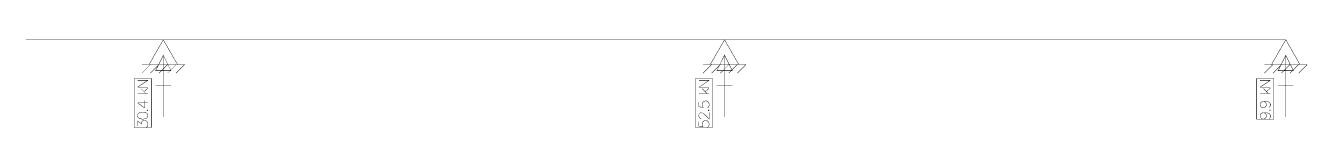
# Model space of a CAD drawing. Extents: x 1216 to 13607, y 3032 to 3883.
import ezdxf

# ---------------------------------------------------------------- set-up
doc = ezdxf.new("R2010")
doc.units = 0

msp = doc.modelspace()

# ---------------------------------------------------------------- linework, layer by layer
at = {"color": 56, "linetype": 'CONTINUOUS', "const_width": 4}
for points in [[(2546.727462, 3879.444635), (1218.000242, 3879.444635)], [(2546.727462, 3879.444635), (7972.36361, 3879.444635)], [(7972.36361, 3879.444635), (13397.999758, 3879.444635)]]:
    msp.add_lwpolyline(points, dxfattribs=at)
at = {"color": 170, "linetype": 'CONTINUOUS', "const_width": 4}
for points in [[(2546.727462, 3879.444635), (1218.000242, 3879.444635)], [(1218.000242, 3879.444635), (1218.000242, 3879.444635)], [(2546.727462, 3879.444635), (7972.36361, 3879.444635)], [(2546.727462, 3879.444635), (2546.727462, 3879.444635)], [(7972.36361, 3879.444635), (13397.999758, 3879.444635)], [(7972.36361, 3879.444635), (7972.36361, 3879.444635)], [(13397.999758, 3879.444635), (13397.999758, 3879.444635)]]:
    msp.add_lwpolyline(points, dxfattribs=at)
at = {"color": 96, "linetype": 'CONTINUOUS', "const_width": 4}
for points in [[(2408.831336, 3640.593029), (2546.727462, 3879.444635), (2684.623588, 3640.593029)], [(7834.467484, 3640.593029), (7972.36361, 3879.444635), (8110.259736, 3640.593029)], [(13260.103632, 3640.593029), (13397.999758, 3879.444635), (13535.895884, 3640.593029)], [(2339.885341, 3640.593029), (2753.569583, 3640.593029)], [(2422.623844, 3640.593029), (2339.885341, 3557.852368)], [(2505.362347, 3640.593029), (2422.623844, 3557.852368)], [(2588.10085, 3640.593029), (2505.362347, 3557.852368)], [(2670.839353, 3640.593029), (2588.10085, 3557.852368)], [(2753.577857, 3640.593029), (2670.839353, 3557.852368)], [(7765.521489, 3640.593029), (8179.205731, 3640.593029)], [(7848.259992, 3640.593029), (7765.521489, 3557.852368)], [(7930.998495, 3640.593029), (7848.259992, 3557.852368)], [(8013.736998, 3640.593029), (7930.998495, 3557.852368)], [(8096.475502, 3640.593029), (8013.736998, 3557.852368)], [(8179.214005, 3640.593029), (8096.475502, 3557.852368)], [(13191.157637, 3640.593029), (13604.841879, 3640.593029)], [(13273.89614, 3640.593029), (13191.157637, 3557.852368)], [(13356.634643, 3640.593029), (13273.89614, 3557.852368)], [(13439.373146, 3640.593029), (13356.634643, 3557.852368)], [(13522.11165, 3640.593029), (13439.373146, 3557.852368)], [(13604.850153, 3640.593029), (13522.11165, 3557.852368)]]:
    msp.add_lwpolyline(points, dxfattribs=at)
at = {"color": 16, "linetype": 'CONTINUOUS', "const_width": 4}
for points in [[(2472.262809, 3581.578252), (2546.727462, 3730.511444), (2621.192115, 3581.578252), (2472.262809, 3581.578252)], [(2546.727462, 3134.778679), (2546.727462, 3730.511444)], [(7897.898957, 3581.578252), (7972.36361, 3730.511444), (8046.828263, 3581.578252), (7897.898957, 3581.578252)], [(7972.36361, 3134.778679), (7972.36361, 3730.511444)], [(13323.535105, 3581.578252), (13397.999758, 3730.511444), (13472.464411, 3581.578252), (13323.535105, 3581.578252)], [(13397.999758, 3134.778679), (13397.999758, 3730.511444)], [(2298.511953, 3422.006976), (2397.798156, 3488.199506)], [(2298.511953, 3488.199506), (2397.798156, 3488.199506)], [(7724.148101, 3422.006976), (7823.434304, 3488.199506)], [(7724.148101, 3488.199506), (7823.434304, 3488.199506)], [(13149.784249, 3422.006976), (13249.070452, 3488.199506)], [(13149.784249, 3488.199506), (13249.070452, 3488.199506)], [(2298.511953, 3422.006976), (2397.798156, 3422.006976)], [(2298.511953, 3360.542485), (2397.798156, 3360.542485)], [(2331.607354, 3407.822863), (2378.886499, 3360.542485)], [(2359.974841, 3379.454636), (2397.798156, 3412.550901)], [(2472.262809, 3436.368391), (2621.192115, 3436.368391)], [(7724.148101, 3422.006976), (7823.434304, 3422.006976)], [(7724.148101, 3360.542485), (7823.434304, 3360.542485)], [(7757.243502, 3407.822863), (7804.522647, 3360.542485)], [(7785.610989, 3379.454636), (7823.434304, 3412.550901)], [(7897.898957, 3436.368391), (8046.828263, 3436.368391)], [(13149.784249, 3422.006976), (13249.070452, 3422.006976)], [(13149.784249, 3360.542485), (13249.070452, 3360.542485)], [(13182.87965, 3407.822863), (13230.158795, 3360.542485)], [(13211.247137, 3379.454636), (13249.070452, 3412.550901)], [(13323.535105, 3436.368391), (13472.464411, 3436.368391)], [(2298.511953, 3270.709766), (2364.702755, 3223.429388), (2364.702755, 3294.349955)], [(2298.511953, 3270.709766), (2397.798156, 3270.709766)], [(7724.148101, 3280.165842), (7724.148101, 3232.885464), (7766.699331, 3228.157426), (7761.971416, 3232.885464), (7757.243502, 3247.069577), (7757.243502, 3261.25369), (7761.971416, 3275.437804), (7771.427245, 3284.893879), (7785.610989, 3289.621917), (7795.066818, 3289.621917), (7809.250561, 3284.893879), (7818.70639, 3275.437804), (7823.434304, 3261.25369), (7823.434304, 3247.069577), (7818.70639, 3232.885464), (7813.978475, 3228.157426), (7804.522647, 3223.429388)], [(13182.87965, 3284.893879), (13197.063393, 3280.165842), (13206.519222, 3270.709766), (13211.247137, 3256.525653), (13211.247137, 3251.797615), (13206.519222, 3237.613501), (13197.063393, 3228.157426), (13182.87965, 3223.429388), (13178.151736, 3223.429388), (13163.967992, 3228.157426), (13154.512163, 3237.613501), (13149.784249, 3251.797615), (13149.784249, 3256.525653), (13154.512163, 3270.709766), (13163.967992, 3280.165842), (13182.87965, 3284.893879), (13206.519222, 3284.893879), (13230.158795, 3280.165842), (13244.342538, 3270.709766), (13249.070452, 3256.525653), (13249.070452, 3247.069577), (13244.342538, 3232.885464), (13234.886709, 3228.157426)], [(2298.511953, 3143.052745), (2303.239867, 3128.868632), (2317.423611, 3119.412556), (2341.063183, 3114.684518), (2355.246926, 3114.684518), (2378.886499, 3119.412556), (2393.070242, 3128.868632), (2397.798156, 3143.052745), (2397.798156, 3152.508821), (2393.070242, 3166.692934), (2378.886499, 3176.14901), (2355.246926, 3180.877048), (2341.063183, 3180.877048), (2317.423611, 3176.14901), (2303.239867, 3166.692934), (2298.511953, 3152.508821), (2298.511953, 3143.052745)], [(2298.511953, 3043.763951), (2298.511953, 3095.772367), (2336.335268, 3067.40414), (2336.335268, 3081.588253), (2341.063183, 3091.044329), (2345.791097, 3095.772367), (2359.974841, 3100.500405), (2369.43067, 3100.500405), (2383.614413, 3095.772367), (2393.070242, 3086.316291), (2397.798156, 3072.132178), (2397.798156, 3057.948064), (2393.070242, 3043.763951), (2388.342327, 3039.035913), (2378.886499, 3034.307875)], [(2388.342327, 3199.789199), (2393.070242, 3195.061161), (2397.798156, 3199.789199), (2393.070242, 3204.517237), (2388.342327, 3199.789199)], [(7747.787673, 3119.412556), (7743.059759, 3119.412556), (7733.60393, 3124.140594), (7728.876015, 3128.868632), (7724.148101, 3138.324707), (7724.148101, 3157.236858), (7728.876015, 3166.692934), (7733.60393, 3171.420972), (7743.059759, 3176.14901), (7752.515587, 3176.14901), (7761.971416, 3171.420972), (7776.15516, 3161.964896), (7823.434304, 3114.684518), (7823.434304, 3180.877048)], [(7724.148101, 3091.044329), (7724.148101, 3043.763951), (7766.699331, 3039.035913), (7761.971416, 3043.763951), (7757.243502, 3057.948064), (7757.243502, 3072.132178), (7761.971416, 3086.316291), (7771.427245, 3095.772367), (7785.610989, 3100.500405), (7795.066818, 3100.500405), (7809.250561, 3095.772367), (7818.70639, 3086.316291), (7823.434304, 3072.132178), (7823.434304, 3057.948064), (7818.70639, 3043.763951), (7813.978475, 3039.035913), (7804.522647, 3034.307875)], [(7813.978475, 3199.789199), (7818.70639, 3195.061161), (7823.434304, 3199.789199), (7818.70639, 3204.517237), (7813.978475, 3199.789199)], [(13182.87965, 3176.14901), (13197.063393, 3171.420972), (13206.519222, 3161.964896), (13211.247137, 3147.780783), (13211.247137, 3143.052745), (13206.519222, 3128.868632), (13197.063393, 3119.412556), (13182.87965, 3114.684518), (13178.151736, 3114.684518), (13163.967992, 3119.412556), (13154.512163, 3128.868632), (13149.784249, 3143.052745), (13149.784249, 3147.780783), (13154.512163, 3161.964896), (13163.967992, 3171.420972), (13182.87965, 3176.14901), (13206.519222, 3176.14901), (13230.158795, 3171.420972), (13244.342538, 3161.964896), (13249.070452, 3147.780783), (13249.070452, 3138.324707), (13244.342538, 3124.140594), (13234.886709, 3119.412556)], [(13239.614624, 3199.789199), (13244.342538, 3195.061161), (13249.070452, 3199.789199), (13244.342538, 3204.517237), (13239.614624, 3199.789199)]]:
    msp.add_lwpolyline(points, dxfattribs=at)
at = {"color": 255, "linetype": 'CONTINUOUS', "const_width": 4}
for points in [[(2430.893558, 3034.307875), (2430.893558, 3507.111657), (2265.416551, 3507.111657), (2265.416551, 3034.307875), (2430.893558, 3034.307875)], [(7856.529706, 3034.307875), (7856.529706, 3507.111657), (7691.052699, 3507.111657), (7691.052699, 3034.307875), (7856.529706, 3034.307875)], [(13282.165854, 3114.684518), (13282.165854, 3507.111657), (13116.688848, 3507.111657), (13116.688848, 3114.684518), (13282.165854, 3114.684518)]]:
    msp.add_lwpolyline(points, dxfattribs=at)

doc.saveas('drawing.dxf')
